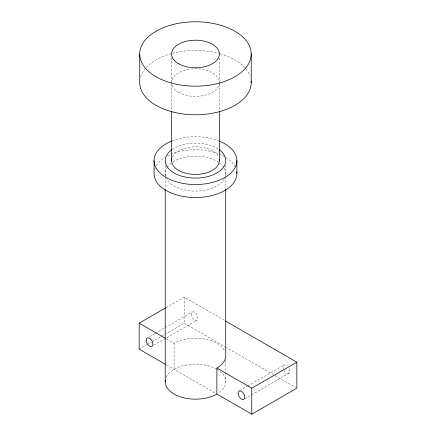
<?xml version="1.0" encoding="UTF-8"?>
<svg xmlns="http://www.w3.org/2000/svg" width="436" height="436" viewBox="0 0 436 436"><rect width="100%" height="100%" fill="white"/><g stroke="black" fill="none" stroke-linecap="round" stroke-linejoin="round"><path stroke-width="0.33" stroke-dasharray="2.18 1.64" d="M166.078 307.636L184.215 297.161L224.9 320.651M149.477 336.668L154.742 333.627M155.33 333.289L164.688 327.888M165.277 327.55L192.189 312.013M139.166 349.182L146.774 344.789M147.357 344.451L151.45 342.086M152.039 341.748L160.813 336.685M161.396 336.347L164.323 334.657M164.906 334.319L184.215 323.174L224.9 346.658M153.674 345.285L196.963 320.286M239.62 390.738L247.228 386.345M247.812 386.007L284.081 365.068M244.983 398.678L250.836 395.299M251.419 394.962L288.861 373.341A4.78 2.758 60 0 0 288.861 367.826M225.488 347.002L295.652 387.511M166.514 338.963L174.078 343.328A30.258 17.473 0 0 1 224.704 351.16M166.514 364.97L215.7 393.365M225.739 165.168L225.739 188.57M225.739 360.349L225.739 372.355M225.739 373.02L225.739 381.691M219.368 58.07L219.368 82.595M219.368 83.952L219.368 110.412M184.215 297.161L184.215 323.174M174.078 343.328L174.078 369.336M171.588 57.389L171.588 82.595M171.588 83.952L171.588 110.412M165.217 165.822L165.217 176.34M165.217 177.021L165.217 188.581M216.872 369.336A30.258 17.473 0 0 1 218.076 393.31M166.247 377.167A30.258 17.473 0 0 1 215.836 368.763M224.131 168.013A30.258 17.473 0 0 1 225.401 176.226M224.436 178.689A30.258 17.473 0 0 1 195.475 191.093A30.258 17.473 0 0 1 166.514 178.689M165.555 176.226A30.258 17.473 0 0 1 166.819 168.013M167.151 167.473A30.258 17.473 0 0 1 172.302 162.388M172.874 162.001A30.258 17.473 0 0 1 219.21 162.786M219.749 163.189A30.258 17.473 0 0 1 223.799 167.473M154.764 169.261A41.409 23.909 0 0 1 155.211 168.034M156.339 165.811A41.409 23.909 0 0 1 164.486 157.761M167.304 156.099A41.409 23.909 0 0 1 224.758 156.715M225.903 157.407A41.409 23.909 0 0 1 234.922 166.35M172.16 140.861A41.409 23.909 0 0 1 218.796 140.861M172.302 149.385A30.258 17.473 0 0 1 218.654 149.385M172.4 157.047A23.893 13.794 0 0 1 195.475 146.823A23.893 13.794 0 0 1 218.55 157.047M140.648 76.785A55.743 32.182 0 0 1 145.815 67.972M146.262 67.476A55.743 32.182 0 0 1 171.904 53.426M172.542 53.257A55.743 32.182 0 0 1 219.673 53.601M220.3 53.775A55.743 32.182 0 0 1 245.572 68.474M245.991 68.986A55.743 32.182 0 0 1 250.09 76.147M288.861 373.341A4.78 2.758 60 0 1 284.081 370.584M283.547 369.466A4.78 2.758 60 0 1 283.792 365.281A4.78 2.758 60 0 1 287.346 365.94M178.586 92.345A23.893 13.794 0 0 0 218.55 86.165A23.893 13.794 0 0 0 189.295 69.27A23.893 13.794 0 0 0 178.586 92.345M191.197 314.198A4.78 2.758 60 0 0 196.265 320.504A4.78 2.758 60 0 0 196.265 313.746A4.78 2.758 60 0 0 191.197 314.198"/><path stroke-width="0.65" d="M165.353 364.294L139.166 349.182L139.166 323.169L165.495 307.974M225.739 189.246L225.739 355.683A30.258 17.473 0 0 1 216.872 368.033L251.785 388.193L296.834 362.185L296.834 388.193L251.785 414.2L216.872 394.046A30.258 17.473 0 0 1 182.864 397.572A30.258 17.473 0 0 1 165.299 380.388M225.488 320.994L296.834 362.185M139.166 323.169L165.353 338.287M251.785 388.193L251.785 414.2M251.218 53.982L251.218 82.595M236.884 160.617L236.884 173.621M219.368 111.087L219.368 160.617M216.872 368.033L216.872 394.046M171.588 111.087L171.588 160.617M165.217 189.262L165.217 381.691M154.066 160.617L154.066 173.621A41.409 23.909 0 0 0 197.099 197.513A41.409 23.909 0 0 0 236.759 171.751M139.733 53.982L139.733 82.595A55.743 32.182 0 0 0 196.592 114.772A55.743 32.182 0 0 0 251.174 81.303M219.433 141.117A41.409 23.909 0 0 1 226.355 176.547A41.409 23.909 0 0 1 164.595 176.547A41.409 23.909 0 0 1 171.522 141.117M219.21 149.782A30.258 17.473 0 0 1 216.027 173.441A30.258 17.473 0 0 1 174.923 173.441A30.258 17.473 0 0 1 171.74 149.782M219.275 159.418A23.893 13.794 0 0 1 194.952 174.405A23.893 13.794 0 0 1 171.789 158.818M156.061 76.741A55.743 32.182 0 0 0 249.321 62.315A55.743 32.182 0 0 0 181.049 22.895A55.743 32.182 0 0 0 156.061 76.741M178.586 63.738A23.893 13.794 0 0 0 218.55 57.552A23.893 13.794 0 0 0 189.295 40.662A23.893 13.794 0 0 0 178.586 63.738M238.045 393.261A4.78 2.758 60 0 0 243.114 399.567A4.78 2.758 60 0 0 243.114 392.809A4.78 2.758 60 0 0 238.045 393.261M146.147 340.205A4.78 2.758 60 0 0 151.216 346.511A4.78 2.758 60 0 0 151.216 339.753A4.78 2.758 60 0 0 146.147 340.205"/></g></svg>
